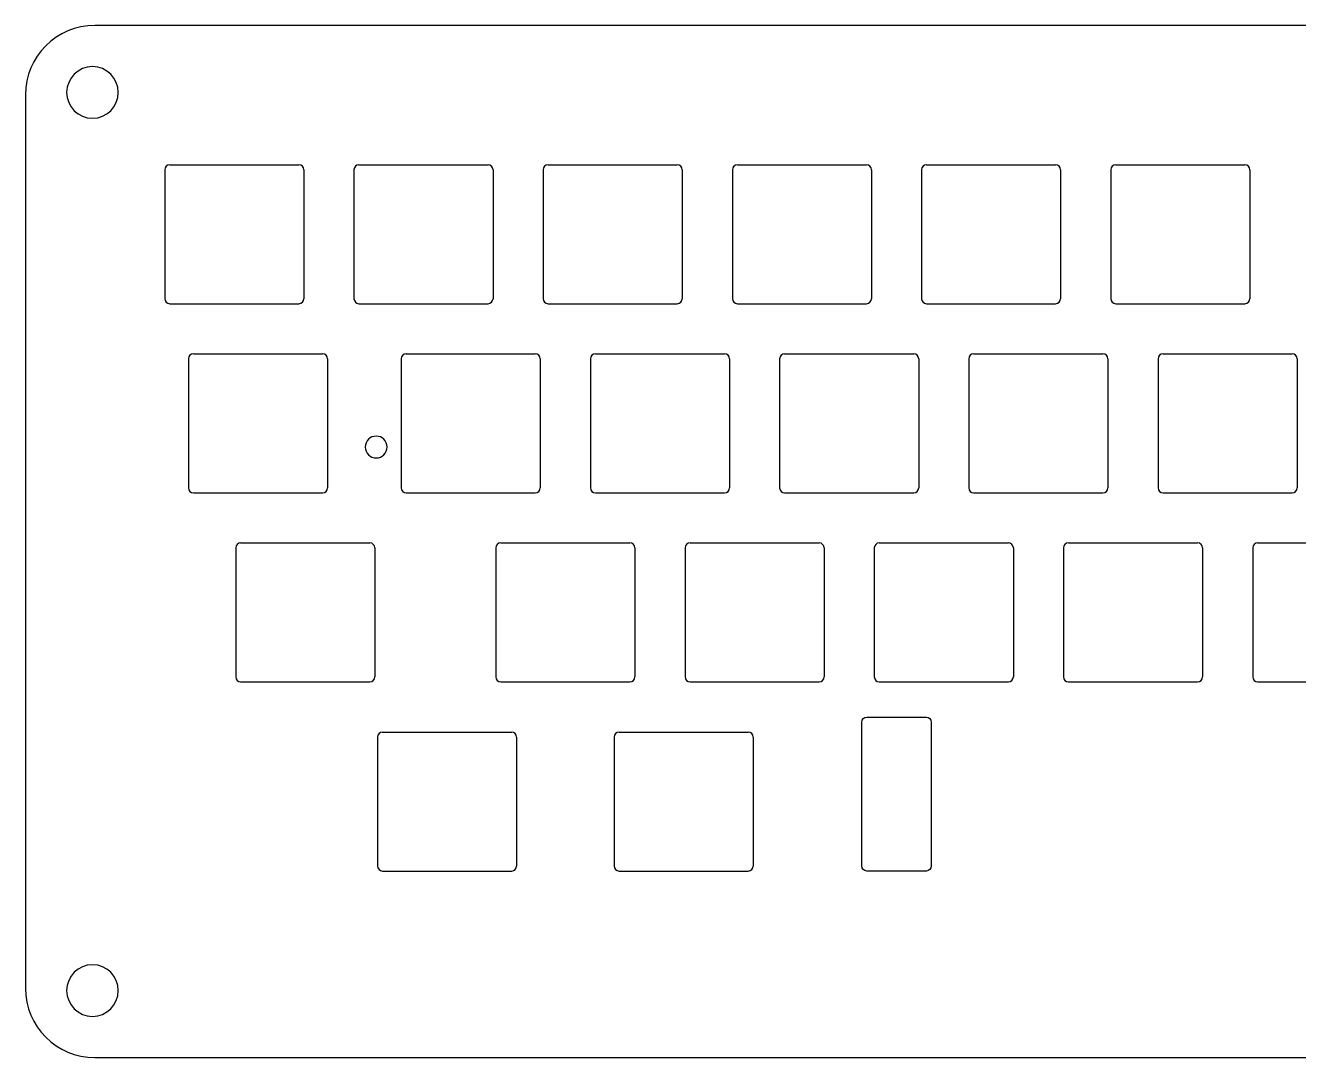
# Model space of a CAD drawing. Header units: millimetres. Extents: x 12 to 283, y -156 to -52.
# Drawn here: x 12.2 to 140.4, y -155.6 to -51.6 of the extents above; entities that cross this region are included whole.
import ezdxf

# ---------------------------------------------------------------- set-up
doc = ezdxf.new("R2010")
doc.units = ezdxf.units.MM
doc.header["$MEASUREMENT"] = 0
doc.layers.add('Layer 1', color=7, linetype='Continuous')

# ---------------------------------------------------------------- blocks, each defined once
blk = doc.blocks.new('block 2')
at = {"layer": 'Layer 1', "color": 7, "lineweight": 25, "true_color": 0xffffff}
blk.add_lwpolyline([(26.75, -65.63), (39.75, -65.63)], dxfattribs=at)
blk = doc.blocks.new('block 3')
at = {"layer": 'Layer 1', "color": 7, "lineweight": 25, "true_color": 0xffffff}
blk.add_lwpolyline([(26.75, -79.63), (39.75, -79.63)], dxfattribs=at)
blk = doc.blocks.new('block 4')
at = {"layer": 'Layer 1', "color": 7, "lineweight": 25, "true_color": 0xffffff}
blk.add_lwpolyline([(26.25, -66.13), (26.25, -79.13)], dxfattribs=at)
blk = doc.blocks.new('block 5')
at = {"layer": 'Layer 1', "color": 7, "lineweight": 25, "true_color": 0xffffff}
blk.add_lwpolyline([(40.25, -66.13), (40.25, -79.13)], dxfattribs=at)
blk = doc.blocks.new('block 6')
at = {"layer": 'Layer 1', "color": 7, "lineweight": 25, "true_color": 0xffffff}
blk.add_open_spline([(26.75, -65.63), (26.47, -65.63), (26.25, -65.85), (26.25, -66.13)], degree=3, dxfattribs=at)
blk = doc.blocks.new('block 7')
at = {"layer": 'Layer 1', "color": 7, "lineweight": 25, "true_color": 0xffffff}
blk.add_open_spline([(40.25, -66.13), (40.25, -65.85), (40.03, -65.63), (39.75, -65.63)], degree=3, dxfattribs=at)
blk = doc.blocks.new('block 8')
at = {"layer": 'Layer 1', "color": 7, "lineweight": 25, "true_color": 0xffffff}
blk.add_open_spline([(26.25, -79.13), (26.25, -79.4), (26.47, -79.63), (26.75, -79.63)], degree=3, dxfattribs=at)
blk = doc.blocks.new('block 9')
at = {"layer": 'Layer 1', "color": 7, "lineweight": 25, "true_color": 0xffffff}
blk.add_open_spline([(39.75, -79.63), (40.03, -79.63), (40.25, -79.4), (40.25, -79.13)], degree=3, dxfattribs=at)
blk = doc.blocks.new('block 10')
at = {"layer": 'Layer 1', "color": 7, "lineweight": 25, "true_color": 0xffffff}
blk.add_lwpolyline([(45.8, -65.63), (58.8, -65.63)], dxfattribs=at)
blk = doc.blocks.new('block 11')
at = {"layer": 'Layer 1', "color": 7, "lineweight": 25, "true_color": 0xffffff}
blk.add_lwpolyline([(45.8, -79.63), (58.8, -79.63)], dxfattribs=at)
blk = doc.blocks.new('block 12')
at = {"layer": 'Layer 1', "color": 7, "lineweight": 25, "true_color": 0xffffff}
blk.add_lwpolyline([(45.3, -66.13), (45.3, -79.13)], dxfattribs=at)
blk = doc.blocks.new('block 13')
at = {"layer": 'Layer 1', "color": 7, "lineweight": 25, "true_color": 0xffffff}
blk.add_lwpolyline([(59.3, -66.13), (59.3, -79.13)], dxfattribs=at)
blk = doc.blocks.new('block 14')
at = {"layer": 'Layer 1', "color": 7, "lineweight": 25, "true_color": 0xffffff}
blk.add_open_spline([(45.8, -65.63), (45.52, -65.63), (45.3, -65.85), (45.3, -66.13)], degree=3, dxfattribs=at)
blk = doc.blocks.new('block 15')
at = {"layer": 'Layer 1', "color": 7, "lineweight": 25, "true_color": 0xffffff}
blk.add_open_spline([(59.3, -66.13), (59.3, -65.85), (59.08, -65.63), (58.8, -65.63)], degree=3, dxfattribs=at)
blk = doc.blocks.new('block 16')
at = {"layer": 'Layer 1', "color": 7, "lineweight": 25, "true_color": 0xffffff}
blk.add_open_spline([(45.3, -79.13), (45.3, -79.4), (45.52, -79.63), (45.8, -79.63)], degree=3, dxfattribs=at)
blk = doc.blocks.new('block 17')
at = {"layer": 'Layer 1', "color": 7, "lineweight": 25, "true_color": 0xffffff}
blk.add_open_spline([(58.8, -79.63), (59.08, -79.63), (59.3, -79.4), (59.3, -79.13)], degree=3, dxfattribs=at)
blk = doc.blocks.new('block 18')
at = {"layer": 'Layer 1', "color": 7, "lineweight": 25, "true_color": 0xffffff}
blk.add_lwpolyline([(64.85, -65.63), (77.85, -65.63)], dxfattribs=at)
blk = doc.blocks.new('block 19')
at = {"layer": 'Layer 1', "color": 7, "lineweight": 25, "true_color": 0xffffff}
blk.add_lwpolyline([(64.85, -79.63), (77.85, -79.63)], dxfattribs=at)
blk = doc.blocks.new('block 20')
at = {"layer": 'Layer 1', "color": 7, "lineweight": 25, "true_color": 0xffffff}
blk.add_lwpolyline([(64.35, -66.13), (64.35, -79.13)], dxfattribs=at)
blk = doc.blocks.new('block 21')
at = {"layer": 'Layer 1', "color": 7, "lineweight": 25, "true_color": 0xffffff}
blk.add_lwpolyline([(78.35, -66.13), (78.35, -79.13)], dxfattribs=at)
blk = doc.blocks.new('block 22')
at = {"layer": 'Layer 1', "color": 7, "lineweight": 25, "true_color": 0xffffff}
blk.add_open_spline([(64.85, -65.63), (64.57, -65.63), (64.35, -65.85), (64.35, -66.13)], degree=3, dxfattribs=at)
blk = doc.blocks.new('block 23')
at = {"layer": 'Layer 1', "color": 7, "lineweight": 25, "true_color": 0xffffff}
blk.add_open_spline([(78.35, -66.13), (78.35, -65.85), (78.13, -65.63), (77.85, -65.63)], degree=3, dxfattribs=at)
blk = doc.blocks.new('block 24')
at = {"layer": 'Layer 1', "color": 7, "lineweight": 25, "true_color": 0xffffff}
blk.add_open_spline([(64.35, -79.13), (64.35, -79.4), (64.57, -79.63), (64.85, -79.63)], degree=3, dxfattribs=at)
blk = doc.blocks.new('block 25')
at = {"layer": 'Layer 1', "color": 7, "lineweight": 25, "true_color": 0xffffff}
blk.add_open_spline([(77.85, -79.63), (78.13, -79.63), (78.35, -79.4), (78.35, -79.13)], degree=3, dxfattribs=at)
blk = doc.blocks.new('block 26')
at = {"layer": 'Layer 1', "color": 7, "lineweight": 25, "true_color": 0xffffff}
blk.add_lwpolyline([(83.9, -65.63), (96.9, -65.63)], dxfattribs=at)
blk = doc.blocks.new('block 27')
at = {"layer": 'Layer 1', "color": 7, "lineweight": 25, "true_color": 0xffffff}
blk.add_lwpolyline([(83.9, -79.63), (96.9, -79.63)], dxfattribs=at)
blk = doc.blocks.new('block 28')
at = {"layer": 'Layer 1', "color": 7, "lineweight": 25, "true_color": 0xffffff}
blk.add_lwpolyline([(83.4, -66.13), (83.4, -79.13)], dxfattribs=at)
blk = doc.blocks.new('block 29')
at = {"layer": 'Layer 1', "color": 7, "lineweight": 25, "true_color": 0xffffff}
blk.add_lwpolyline([(97.4, -66.13), (97.4, -79.13)], dxfattribs=at)
blk = doc.blocks.new('block 30')
at = {"layer": 'Layer 1', "color": 7, "lineweight": 25, "true_color": 0xffffff}
blk.add_open_spline([(83.9, -65.63), (83.62, -65.63), (83.4, -65.85), (83.4, -66.13)], degree=3, dxfattribs=at)
blk = doc.blocks.new('block 31')
at = {"layer": 'Layer 1', "color": 7, "lineweight": 25, "true_color": 0xffffff}
blk.add_open_spline([(97.4, -66.13), (97.4, -65.85), (97.18, -65.63), (96.9, -65.63)], degree=3, dxfattribs=at)
blk = doc.blocks.new('block 32')
at = {"layer": 'Layer 1', "color": 7, "lineweight": 25, "true_color": 0xffffff}
blk.add_open_spline([(83.4, -79.13), (83.4, -79.4), (83.62, -79.63), (83.9, -79.63)], degree=3, dxfattribs=at)
blk = doc.blocks.new('block 33')
at = {"layer": 'Layer 1', "color": 7, "lineweight": 25, "true_color": 0xffffff}
blk.add_open_spline([(96.9, -79.63), (97.18, -79.63), (97.4, -79.4), (97.4, -79.13)], degree=3, dxfattribs=at)
blk = doc.blocks.new('block 34')
at = {"layer": 'Layer 1', "color": 7, "lineweight": 25, "true_color": 0xffffff}
blk.add_lwpolyline([(102.95, -65.63), (115.95, -65.63)], dxfattribs=at)
blk = doc.blocks.new('block 35')
at = {"layer": 'Layer 1', "color": 7, "lineweight": 25, "true_color": 0xffffff}
blk.add_lwpolyline([(102.95, -79.63), (115.95, -79.63)], dxfattribs=at)
blk = doc.blocks.new('block 36')
at = {"layer": 'Layer 1', "color": 7, "lineweight": 25, "true_color": 0xffffff}
blk.add_lwpolyline([(102.45, -66.13), (102.45, -79.13)], dxfattribs=at)
blk = doc.blocks.new('block 37')
at = {"layer": 'Layer 1', "color": 7, "lineweight": 25, "true_color": 0xffffff}
blk.add_lwpolyline([(116.45, -66.13), (116.45, -79.13)], dxfattribs=at)
blk = doc.blocks.new('block 38')
at = {"layer": 'Layer 1', "color": 7, "lineweight": 25, "true_color": 0xffffff}
blk.add_open_spline([(102.95, -65.63), (102.67, -65.63), (102.45, -65.85), (102.45, -66.13)], degree=3, dxfattribs=at)
blk = doc.blocks.new('block 39')
at = {"layer": 'Layer 1', "color": 7, "lineweight": 25, "true_color": 0xffffff}
blk.add_open_spline([(116.45, -66.13), (116.45, -65.85), (116.23, -65.63), (115.95, -65.63)], degree=3, dxfattribs=at)
blk = doc.blocks.new('block 40')
at = {"layer": 'Layer 1', "color": 7, "lineweight": 25, "true_color": 0xffffff}
blk.add_open_spline([(102.45, -79.13), (102.45, -79.4), (102.67, -79.63), (102.95, -79.63)], degree=3, dxfattribs=at)
blk = doc.blocks.new('block 41')
at = {"layer": 'Layer 1', "color": 7, "lineweight": 25, "true_color": 0xffffff}
blk.add_open_spline([(115.95, -79.63), (116.23, -79.63), (116.45, -79.4), (116.45, -79.13)], degree=3, dxfattribs=at)
blk = doc.blocks.new('block 42')
at = {"layer": 'Layer 1', "color": 7, "lineweight": 25, "true_color": 0xffffff}
blk.add_lwpolyline([(122, -65.63), (135, -65.63)], dxfattribs=at)
blk = doc.blocks.new('block 43')
at = {"layer": 'Layer 1', "color": 7, "lineweight": 25, "true_color": 0xffffff}
blk.add_lwpolyline([(122, -79.63), (135, -79.63)], dxfattribs=at)
blk = doc.blocks.new('block 44')
at = {"layer": 'Layer 1', "color": 7, "lineweight": 25, "true_color": 0xffffff}
blk.add_lwpolyline([(121.5, -66.13), (121.5, -79.13)], dxfattribs=at)
blk = doc.blocks.new('block 45')
at = {"layer": 'Layer 1', "color": 7, "lineweight": 25, "true_color": 0xffffff}
blk.add_lwpolyline([(135.5, -66.13), (135.5, -79.13)], dxfattribs=at)
blk = doc.blocks.new('block 46')
at = {"layer": 'Layer 1', "color": 7, "lineweight": 25, "true_color": 0xffffff}
blk.add_open_spline([(122, -65.63), (121.72, -65.63), (121.5, -65.85), (121.5, -66.13)], degree=3, dxfattribs=at)
blk = doc.blocks.new('block 47')
at = {"layer": 'Layer 1', "color": 7, "lineweight": 25, "true_color": 0xffffff}
blk.add_open_spline([(135.5, -66.13), (135.5, -65.85), (135.28, -65.63), (135, -65.63)], degree=3, dxfattribs=at)
blk = doc.blocks.new('block 48')
at = {"layer": 'Layer 1', "color": 7, "lineweight": 25, "true_color": 0xffffff}
blk.add_open_spline([(121.5, -79.13), (121.5, -79.4), (121.72, -79.63), (122, -79.63)], degree=3, dxfattribs=at)
blk = doc.blocks.new('block 49')
at = {"layer": 'Layer 1', "color": 7, "lineweight": 25, "true_color": 0xffffff}
blk.add_open_spline([(135, -79.63), (135.28, -79.63), (135.5, -79.4), (135.5, -79.13)], degree=3, dxfattribs=at)
blk = doc.blocks.new('block 105')
at = {"layer": 'Layer 1', "color": 7, "lineweight": 25, "true_color": 0xffffff}
blk.add_lwpolyline([(29.13, -84.68), (42.13, -84.68)], dxfattribs=at)
blk = doc.blocks.new('block 106')
at = {"layer": 'Layer 1', "color": 7, "lineweight": 25, "true_color": 0xffffff}
blk.add_lwpolyline([(29.13, -98.68), (42.13, -98.68)], dxfattribs=at)
blk = doc.blocks.new('block 107')
at = {"layer": 'Layer 1', "color": 7, "lineweight": 25, "true_color": 0xffffff}
blk.add_lwpolyline([(28.63, -85.18), (28.63, -98.18)], dxfattribs=at)
blk = doc.blocks.new('block 108')
at = {"layer": 'Layer 1', "color": 7, "lineweight": 25, "true_color": 0xffffff}
blk.add_lwpolyline([(42.63, -85.18), (42.63, -98.18)], dxfattribs=at)
blk = doc.blocks.new('block 109')
at = {"layer": 'Layer 1', "color": 7, "lineweight": 25, "true_color": 0xffffff}
blk.add_open_spline([(29.13, -84.68), (28.85, -84.68), (28.63, -84.9), (28.63, -85.18)], degree=3, dxfattribs=at)
blk = doc.blocks.new('block 110')
at = {"layer": 'Layer 1', "color": 7, "lineweight": 25, "true_color": 0xffffff}
blk.add_open_spline([(42.63, -85.18), (42.63, -84.9), (42.41, -84.68), (42.13, -84.68)], degree=3, dxfattribs=at)
blk = doc.blocks.new('block 111')
at = {"layer": 'Layer 1', "color": 7, "lineweight": 25, "true_color": 0xffffff}
blk.add_open_spline([(28.63, -98.18), (28.63, -98.45), (28.85, -98.68), (29.13, -98.68)], degree=3, dxfattribs=at)
blk = doc.blocks.new('block 112')
at = {"layer": 'Layer 1', "color": 7, "lineweight": 25, "true_color": 0xffffff}
blk.add_open_spline([(42.13, -98.68), (42.41, -98.68), (42.63, -98.45), (42.63, -98.18)], degree=3, dxfattribs=at)
blk = doc.blocks.new('block 113')
at = {"layer": 'Layer 1', "color": 7, "lineweight": 25, "true_color": 0xffffff}
blk.add_lwpolyline([(50.56, -84.68), (63.56, -84.68)], dxfattribs=at)
blk = doc.blocks.new('block 114')
at = {"layer": 'Layer 1', "color": 7, "lineweight": 25, "true_color": 0xffffff}
blk.add_lwpolyline([(50.56, -98.68), (63.56, -98.68)], dxfattribs=at)
blk = doc.blocks.new('block 115')
at = {"layer": 'Layer 1', "color": 7, "lineweight": 25, "true_color": 0xffffff}
blk.add_lwpolyline([(50.06, -85.18), (50.06, -98.18)], dxfattribs=at)
blk = doc.blocks.new('block 116')
at = {"layer": 'Layer 1', "color": 7, "lineweight": 25, "true_color": 0xffffff}
blk.add_lwpolyline([(64.06, -85.18), (64.06, -98.18)], dxfattribs=at)
blk = doc.blocks.new('block 117')
at = {"layer": 'Layer 1', "color": 7, "lineweight": 25, "true_color": 0xffffff}
blk.add_open_spline([(50.56, -84.68), (50.29, -84.68), (50.06, -84.9), (50.06, -85.18)], degree=3, dxfattribs=at)
blk = doc.blocks.new('block 118')
at = {"layer": 'Layer 1', "color": 7, "lineweight": 25, "true_color": 0xffffff}
blk.add_open_spline([(64.06, -85.18), (64.06, -84.9), (63.84, -84.68), (63.56, -84.68)], degree=3, dxfattribs=at)
blk = doc.blocks.new('block 119')
at = {"layer": 'Layer 1', "color": 7, "lineweight": 25, "true_color": 0xffffff}
blk.add_open_spline([(50.06, -98.18), (50.06, -98.45), (50.29, -98.68), (50.56, -98.68)], degree=3, dxfattribs=at)
blk = doc.blocks.new('block 120')
at = {"layer": 'Layer 1', "color": 7, "lineweight": 25, "true_color": 0xffffff}
blk.add_open_spline([(63.56, -98.68), (63.84, -98.68), (64.06, -98.45), (64.06, -98.18)], degree=3, dxfattribs=at)
blk = doc.blocks.new('block 121')
at = {"layer": 'Layer 1', "color": 7, "lineweight": 25, "true_color": 0xffffff}
blk.add_lwpolyline([(69.61, -84.68), (82.61, -84.68)], dxfattribs=at)
blk = doc.blocks.new('block 122')
at = {"layer": 'Layer 1', "color": 7, "lineweight": 25, "true_color": 0xffffff}
blk.add_lwpolyline([(69.61, -98.68), (82.61, -98.68)], dxfattribs=at)
blk = doc.blocks.new('block 123')
at = {"layer": 'Layer 1', "color": 7, "lineweight": 25, "true_color": 0xffffff}
blk.add_lwpolyline([(69.11, -85.18), (69.11, -98.18)], dxfattribs=at)
blk = doc.blocks.new('block 124')
at = {"layer": 'Layer 1', "color": 7, "lineweight": 25, "true_color": 0xffffff}
blk.add_lwpolyline([(83.11, -85.18), (83.11, -98.18)], dxfattribs=at)
blk = doc.blocks.new('block 125')
at = {"layer": 'Layer 1', "color": 7, "lineweight": 25, "true_color": 0xffffff}
blk.add_open_spline([(69.61, -84.68), (69.34, -84.68), (69.11, -84.9), (69.11, -85.18)], degree=3, dxfattribs=at)
blk = doc.blocks.new('block 126')
at = {"layer": 'Layer 1', "color": 7, "lineweight": 25, "true_color": 0xffffff}
blk.add_open_spline([(83.11, -85.18), (83.11, -84.9), (82.89, -84.68), (82.61, -84.68)], degree=3, dxfattribs=at)
blk = doc.blocks.new('block 127')
at = {"layer": 'Layer 1', "color": 7, "lineweight": 25, "true_color": 0xffffff}
blk.add_open_spline([(69.11, -98.18), (69.11, -98.45), (69.34, -98.68), (69.61, -98.68)], degree=3, dxfattribs=at)
blk = doc.blocks.new('block 128')
at = {"layer": 'Layer 1', "color": 7, "lineweight": 25, "true_color": 0xffffff}
blk.add_open_spline([(82.61, -98.68), (82.89, -98.68), (83.11, -98.45), (83.11, -98.18)], degree=3, dxfattribs=at)
blk = doc.blocks.new('block 129')
at = {"layer": 'Layer 1', "color": 7, "lineweight": 25, "true_color": 0xffffff}
blk.add_lwpolyline([(88.66, -84.68), (101.66, -84.68)], dxfattribs=at)
blk = doc.blocks.new('block 130')
at = {"layer": 'Layer 1', "color": 7, "lineweight": 25, "true_color": 0xffffff}
blk.add_lwpolyline([(88.66, -98.68), (101.66, -98.68)], dxfattribs=at)
blk = doc.blocks.new('block 131')
at = {"layer": 'Layer 1', "color": 7, "lineweight": 25, "true_color": 0xffffff}
blk.add_lwpolyline([(88.16, -85.18), (88.16, -98.18)], dxfattribs=at)
blk = doc.blocks.new('block 132')
at = {"layer": 'Layer 1', "color": 7, "lineweight": 25, "true_color": 0xffffff}
blk.add_lwpolyline([(102.16, -85.18), (102.16, -98.18)], dxfattribs=at)
blk = doc.blocks.new('block 133')
at = {"layer": 'Layer 1', "color": 7, "lineweight": 25, "true_color": 0xffffff}
blk.add_open_spline([(88.66, -84.68), (88.39, -84.68), (88.16, -84.9), (88.16, -85.18)], degree=3, dxfattribs=at)
blk = doc.blocks.new('block 134')
at = {"layer": 'Layer 1', "color": 7, "lineweight": 25, "true_color": 0xffffff}
blk.add_open_spline([(102.16, -85.18), (102.16, -84.9), (101.94, -84.68), (101.66, -84.68)], degree=3, dxfattribs=at)
blk = doc.blocks.new('block 135')
at = {"layer": 'Layer 1', "color": 7, "lineweight": 25, "true_color": 0xffffff}
blk.add_open_spline([(88.16, -98.18), (88.16, -98.45), (88.39, -98.68), (88.66, -98.68)], degree=3, dxfattribs=at)
blk = doc.blocks.new('block 136')
at = {"layer": 'Layer 1', "color": 7, "lineweight": 25, "true_color": 0xffffff}
blk.add_open_spline([(101.66, -98.68), (101.94, -98.68), (102.16, -98.45), (102.16, -98.18)], degree=3, dxfattribs=at)
blk = doc.blocks.new('block 137')
at = {"layer": 'Layer 1', "color": 7, "lineweight": 25, "true_color": 0xffffff}
blk.add_lwpolyline([(107.71, -84.68), (120.71, -84.68)], dxfattribs=at)
blk = doc.blocks.new('block 138')
at = {"layer": 'Layer 1', "color": 7, "lineweight": 25, "true_color": 0xffffff}
blk.add_lwpolyline([(107.71, -98.68), (120.71, -98.68)], dxfattribs=at)
blk = doc.blocks.new('block 139')
at = {"layer": 'Layer 1', "color": 7, "lineweight": 25, "true_color": 0xffffff}
blk.add_lwpolyline([(107.21, -85.18), (107.21, -98.18)], dxfattribs=at)
blk = doc.blocks.new('block 140')
at = {"layer": 'Layer 1', "color": 7, "lineweight": 25, "true_color": 0xffffff}
blk.add_lwpolyline([(121.21, -85.18), (121.21, -98.18)], dxfattribs=at)
blk = doc.blocks.new('block 141')
at = {"layer": 'Layer 1', "color": 7, "lineweight": 25, "true_color": 0xffffff}
blk.add_open_spline([(107.71, -84.68), (107.44, -84.68), (107.21, -84.9), (107.21, -85.18)], degree=3, dxfattribs=at)
blk = doc.blocks.new('block 142')
at = {"layer": 'Layer 1', "color": 7, "lineweight": 25, "true_color": 0xffffff}
blk.add_open_spline([(121.21, -85.18), (121.21, -84.9), (120.99, -84.68), (120.71, -84.68)], degree=3, dxfattribs=at)
blk = doc.blocks.new('block 143')
at = {"layer": 'Layer 1', "color": 7, "lineweight": 25, "true_color": 0xffffff}
blk.add_open_spline([(107.21, -98.18), (107.21, -98.45), (107.44, -98.68), (107.71, -98.68)], degree=3, dxfattribs=at)
blk = doc.blocks.new('block 144')
at = {"layer": 'Layer 1', "color": 7, "lineweight": 25, "true_color": 0xffffff}
blk.add_open_spline([(120.71, -98.68), (120.99, -98.68), (121.21, -98.45), (121.21, -98.18)], degree=3, dxfattribs=at)
blk = doc.blocks.new('block 145')
at = {"layer": 'Layer 1', "color": 7, "lineweight": 25, "true_color": 0xffffff}
blk.add_lwpolyline([(126.76, -84.68), (139.76, -84.68)], dxfattribs=at)
blk = doc.blocks.new('block 146')
at = {"layer": 'Layer 1', "color": 7, "lineweight": 25, "true_color": 0xffffff}
blk.add_lwpolyline([(126.76, -98.68), (139.76, -98.68)], dxfattribs=at)
blk = doc.blocks.new('block 147')
at = {"layer": 'Layer 1', "color": 7, "lineweight": 25, "true_color": 0xffffff}
blk.add_lwpolyline([(126.26, -85.18), (126.26, -98.18)], dxfattribs=at)
blk = doc.blocks.new('block 148')
at = {"layer": 'Layer 1', "color": 7, "lineweight": 25, "true_color": 0xffffff}
blk.add_lwpolyline([(140.26, -85.18), (140.26, -98.18)], dxfattribs=at)
blk = doc.blocks.new('block 149')
at = {"layer": 'Layer 1', "color": 7, "lineweight": 25, "true_color": 0xffffff}
blk.add_open_spline([(126.76, -84.68), (126.49, -84.68), (126.26, -84.9), (126.26, -85.18)], degree=3, dxfattribs=at)
blk = doc.blocks.new('block 150')
at = {"layer": 'Layer 1', "color": 7, "lineweight": 25, "true_color": 0xffffff}
blk.add_open_spline([(140.26, -85.18), (140.26, -84.9), (140.04, -84.68), (139.76, -84.68)], degree=3, dxfattribs=at)
blk = doc.blocks.new('block 151')
at = {"layer": 'Layer 1', "color": 7, "lineweight": 25, "true_color": 0xffffff}
blk.add_open_spline([(126.26, -98.18), (126.26, -98.45), (126.49, -98.68), (126.76, -98.68)], degree=3, dxfattribs=at)
blk = doc.blocks.new('block 152')
at = {"layer": 'Layer 1', "color": 7, "lineweight": 25, "true_color": 0xffffff}
blk.add_open_spline([(139.76, -98.68), (140.04, -98.68), (140.26, -98.45), (140.26, -98.18)], degree=3, dxfattribs=at)
blk = doc.blocks.new('block 193')
at = {"layer": 'Layer 1', "color": 7, "lineweight": 25, "true_color": 0xffffff}
blk.add_lwpolyline([(33.89, -103.73), (46.89, -103.73)], dxfattribs=at)
blk = doc.blocks.new('block 194')
at = {"layer": 'Layer 1', "color": 7, "lineweight": 25, "true_color": 0xffffff}
blk.add_lwpolyline([(33.89, -117.73), (46.89, -117.73)], dxfattribs=at)
blk = doc.blocks.new('block 195')
at = {"layer": 'Layer 1', "color": 7, "lineweight": 25, "true_color": 0xffffff}
blk.add_lwpolyline([(33.39, -104.23), (33.39, -117.23)], dxfattribs=at)
blk = doc.blocks.new('block 196')
at = {"layer": 'Layer 1', "color": 7, "lineweight": 25, "true_color": 0xffffff}
blk.add_lwpolyline([(47.39, -104.23), (47.39, -117.23)], dxfattribs=at)
blk = doc.blocks.new('block 197')
at = {"layer": 'Layer 1', "color": 7, "lineweight": 25, "true_color": 0xffffff}
blk.add_open_spline([(33.89, -103.73), (33.62, -103.73), (33.39, -103.95), (33.39, -104.23)], degree=3, dxfattribs=at)
blk = doc.blocks.new('block 198')
at = {"layer": 'Layer 1', "color": 7, "lineweight": 25, "true_color": 0xffffff}
blk.add_open_spline([(47.39, -104.23), (47.39, -103.95), (47.17, -103.73), (46.89, -103.73)], degree=3, dxfattribs=at)
blk = doc.blocks.new('block 199')
at = {"layer": 'Layer 1', "color": 7, "lineweight": 25, "true_color": 0xffffff}
blk.add_open_spline([(33.39, -117.23), (33.39, -117.5), (33.62, -117.73), (33.89, -117.73)], degree=3, dxfattribs=at)
blk = doc.blocks.new('block 200')
at = {"layer": 'Layer 1', "color": 7, "lineweight": 25, "true_color": 0xffffff}
blk.add_open_spline([(46.89, -117.73), (47.17, -117.73), (47.39, -117.5), (47.39, -117.23)], degree=3, dxfattribs=at)
blk = doc.blocks.new('block 201')
at = {"layer": 'Layer 1', "color": 7, "lineweight": 25, "true_color": 0xffffff}
blk.add_lwpolyline([(60.09, -103.73), (73.09, -103.73)], dxfattribs=at)
blk = doc.blocks.new('block 202')
at = {"layer": 'Layer 1', "color": 7, "lineweight": 25, "true_color": 0xffffff}
blk.add_lwpolyline([(60.09, -117.73), (73.09, -117.73)], dxfattribs=at)
blk = doc.blocks.new('block 203')
at = {"layer": 'Layer 1', "color": 7, "lineweight": 25, "true_color": 0xffffff}
blk.add_lwpolyline([(59.59, -104.23), (59.59, -117.23)], dxfattribs=at)
blk = doc.blocks.new('block 204')
at = {"layer": 'Layer 1', "color": 7, "lineweight": 25, "true_color": 0xffffff}
blk.add_lwpolyline([(73.59, -104.23), (73.59, -117.23)], dxfattribs=at)
blk = doc.blocks.new('block 205')
at = {"layer": 'Layer 1', "color": 7, "lineweight": 25, "true_color": 0xffffff}
blk.add_open_spline([(60.09, -103.73), (59.81, -103.73), (59.59, -103.95), (59.59, -104.23)], degree=3, dxfattribs=at)
blk = doc.blocks.new('block 206')
at = {"layer": 'Layer 1', "color": 7, "lineweight": 25, "true_color": 0xffffff}
blk.add_open_spline([(73.59, -104.23), (73.59, -103.95), (73.36, -103.73), (73.09, -103.73)], degree=3, dxfattribs=at)
blk = doc.blocks.new('block 207')
at = {"layer": 'Layer 1', "color": 7, "lineweight": 25, "true_color": 0xffffff}
blk.add_open_spline([(59.59, -117.23), (59.59, -117.5), (59.81, -117.73), (60.09, -117.73)], degree=3, dxfattribs=at)
blk = doc.blocks.new('block 208')
at = {"layer": 'Layer 1', "color": 7, "lineweight": 25, "true_color": 0xffffff}
blk.add_open_spline([(73.09, -117.73), (73.36, -117.73), (73.59, -117.5), (73.59, -117.23)], degree=3, dxfattribs=at)
blk = doc.blocks.new('block 209')
at = {"layer": 'Layer 1', "color": 7, "lineweight": 25, "true_color": 0xffffff}
blk.add_lwpolyline([(79.14, -103.73), (92.14, -103.73)], dxfattribs=at)
blk = doc.blocks.new('block 210')
at = {"layer": 'Layer 1', "color": 7, "lineweight": 25, "true_color": 0xffffff}
blk.add_lwpolyline([(79.14, -117.73), (92.14, -117.73)], dxfattribs=at)
blk = doc.blocks.new('block 211')
at = {"layer": 'Layer 1', "color": 7, "lineweight": 25, "true_color": 0xffffff}
blk.add_lwpolyline([(78.64, -104.23), (78.64, -117.23)], dxfattribs=at)
blk = doc.blocks.new('block 212')
at = {"layer": 'Layer 1', "color": 7, "lineweight": 25, "true_color": 0xffffff}
blk.add_lwpolyline([(92.64, -104.23), (92.64, -117.23)], dxfattribs=at)
blk = doc.blocks.new('block 213')
at = {"layer": 'Layer 1', "color": 7, "lineweight": 25, "true_color": 0xffffff}
blk.add_open_spline([(79.14, -103.73), (78.86, -103.73), (78.64, -103.95), (78.64, -104.23)], degree=3, dxfattribs=at)
blk = doc.blocks.new('block 214')
at = {"layer": 'Layer 1', "color": 7, "lineweight": 25, "true_color": 0xffffff}
blk.add_open_spline([(92.64, -104.23), (92.64, -103.95), (92.41, -103.73), (92.14, -103.73)], degree=3, dxfattribs=at)
blk = doc.blocks.new('block 215')
at = {"layer": 'Layer 1', "color": 7, "lineweight": 25, "true_color": 0xffffff}
blk.add_open_spline([(78.64, -117.23), (78.64, -117.5), (78.86, -117.73), (79.14, -117.73)], degree=3, dxfattribs=at)
blk = doc.blocks.new('block 216')
at = {"layer": 'Layer 1', "color": 7, "lineweight": 25, "true_color": 0xffffff}
blk.add_open_spline([(92.14, -117.73), (92.41, -117.73), (92.64, -117.5), (92.64, -117.23)], degree=3, dxfattribs=at)
blk = doc.blocks.new('block 217')
at = {"layer": 'Layer 1', "color": 7, "lineweight": 25, "true_color": 0xffffff}
blk.add_lwpolyline([(98.19, -103.73), (111.19, -103.73)], dxfattribs=at)
blk = doc.blocks.new('block 218')
at = {"layer": 'Layer 1', "color": 7, "lineweight": 25, "true_color": 0xffffff}
blk.add_lwpolyline([(98.19, -117.73), (111.19, -117.73)], dxfattribs=at)
blk = doc.blocks.new('block 219')
at = {"layer": 'Layer 1', "color": 7, "lineweight": 25, "true_color": 0xffffff}
blk.add_lwpolyline([(97.69, -104.23), (97.69, -117.23)], dxfattribs=at)
blk = doc.blocks.new('block 220')
at = {"layer": 'Layer 1', "color": 7, "lineweight": 25, "true_color": 0xffffff}
blk.add_lwpolyline([(111.69, -104.23), (111.69, -117.23)], dxfattribs=at)
blk = doc.blocks.new('block 221')
at = {"layer": 'Layer 1', "color": 7, "lineweight": 25, "true_color": 0xffffff}
blk.add_open_spline([(98.19, -103.73), (97.91, -103.73), (97.69, -103.95), (97.69, -104.23)], degree=3, dxfattribs=at)
blk = doc.blocks.new('block 222')
at = {"layer": 'Layer 1', "color": 7, "lineweight": 25, "true_color": 0xffffff}
blk.add_open_spline([(111.69, -104.23), (111.69, -103.95), (111.46, -103.73), (111.19, -103.73)], degree=3, dxfattribs=at)
blk = doc.blocks.new('block 223')
at = {"layer": 'Layer 1', "color": 7, "lineweight": 25, "true_color": 0xffffff}
blk.add_open_spline([(97.69, -117.23), (97.69, -117.5), (97.91, -117.73), (98.19, -117.73)], degree=3, dxfattribs=at)
blk = doc.blocks.new('block 224')
at = {"layer": 'Layer 1', "color": 7, "lineweight": 25, "true_color": 0xffffff}
blk.add_open_spline([(111.19, -117.73), (111.46, -117.73), (111.69, -117.5), (111.69, -117.23)], degree=3, dxfattribs=at)
blk = doc.blocks.new('block 225')
at = {"layer": 'Layer 1', "color": 7, "lineweight": 25, "true_color": 0xffffff}
blk.add_lwpolyline([(117.24, -103.73), (130.24, -103.73)], dxfattribs=at)
blk = doc.blocks.new('block 226')
at = {"layer": 'Layer 1', "color": 7, "lineweight": 25, "true_color": 0xffffff}
blk.add_lwpolyline([(117.24, -117.73), (130.24, -117.73)], dxfattribs=at)
blk = doc.blocks.new('block 227')
at = {"layer": 'Layer 1', "color": 7, "lineweight": 25, "true_color": 0xffffff}
blk.add_lwpolyline([(116.74, -104.23), (116.74, -117.23)], dxfattribs=at)
blk = doc.blocks.new('block 228')
at = {"layer": 'Layer 1', "color": 7, "lineweight": 25, "true_color": 0xffffff}
blk.add_lwpolyline([(130.74, -104.23), (130.74, -117.23)], dxfattribs=at)
blk = doc.blocks.new('block 229')
at = {"layer": 'Layer 1', "color": 7, "lineweight": 25, "true_color": 0xffffff}
blk.add_open_spline([(117.24, -103.73), (116.96, -103.73), (116.74, -103.95), (116.74, -104.23)], degree=3, dxfattribs=at)
blk = doc.blocks.new('block 230')
at = {"layer": 'Layer 1', "color": 7, "lineweight": 25, "true_color": 0xffffff}
blk.add_open_spline([(130.74, -104.23), (130.74, -103.95), (130.51, -103.73), (130.24, -103.73)], degree=3, dxfattribs=at)
blk = doc.blocks.new('block 231')
at = {"layer": 'Layer 1', "color": 7, "lineweight": 25, "true_color": 0xffffff}
blk.add_open_spline([(116.74, -117.23), (116.74, -117.5), (116.96, -117.73), (117.24, -117.73)], degree=3, dxfattribs=at)
blk = doc.blocks.new('block 232')
at = {"layer": 'Layer 1', "color": 7, "lineweight": 25, "true_color": 0xffffff}
blk.add_open_spline([(130.24, -117.73), (130.51, -117.73), (130.74, -117.5), (130.74, -117.23)], degree=3, dxfattribs=at)
blk = doc.blocks.new('block 233')
at = {"layer": 'Layer 1', "color": 7, "lineweight": 25, "true_color": 0xffffff}
blk.add_lwpolyline([(136.29, -103.73), (149.29, -103.73)], dxfattribs=at)
blk = doc.blocks.new('block 234')
at = {"layer": 'Layer 1', "color": 7, "lineweight": 25, "true_color": 0xffffff}
blk.add_lwpolyline([(136.29, -117.73), (149.29, -117.73)], dxfattribs=at)
blk = doc.blocks.new('block 235')
at = {"layer": 'Layer 1', "color": 7, "lineweight": 25, "true_color": 0xffffff}
blk.add_lwpolyline([(135.79, -104.23), (135.79, -117.23)], dxfattribs=at)
blk = doc.blocks.new('block 237')
at = {"layer": 'Layer 1', "color": 7, "lineweight": 25, "true_color": 0xffffff}
blk.add_open_spline([(136.29, -103.73), (136.01, -103.73), (135.79, -103.95), (135.79, -104.23)], degree=3, dxfattribs=at)
blk = doc.blocks.new('block 239')
at = {"layer": 'Layer 1', "color": 7, "lineweight": 25, "true_color": 0xffffff}
blk.add_open_spline([(135.79, -117.23), (135.79, -117.5), (136.01, -117.73), (136.29, -117.73)], degree=3, dxfattribs=at)
blk = doc.blocks.new('block 281')
at = {"layer": 'Layer 1', "color": 7, "lineweight": 25, "true_color": 0xffffff}
blk.add_lwpolyline([(48.18, -122.78), (61.18, -122.78)], dxfattribs=at)
blk = doc.blocks.new('block 282')
at = {"layer": 'Layer 1', "color": 7, "lineweight": 25, "true_color": 0xffffff}
blk.add_lwpolyline([(48.18, -136.78), (61.18, -136.78)], dxfattribs=at)
blk = doc.blocks.new('block 283')
at = {"layer": 'Layer 1', "color": 7, "lineweight": 25, "true_color": 0xffffff}
blk.add_lwpolyline([(47.68, -123.28), (47.68, -136.28)], dxfattribs=at)
blk = doc.blocks.new('block 284')
at = {"layer": 'Layer 1', "color": 7, "lineweight": 25, "true_color": 0xffffff}
blk.add_lwpolyline([(61.68, -123.28), (61.68, -136.28)], dxfattribs=at)
blk = doc.blocks.new('block 285')
at = {"layer": 'Layer 1', "color": 7, "lineweight": 25, "true_color": 0xffffff}
blk.add_open_spline([(48.18, -122.78), (47.9, -122.78), (47.68, -123), (47.68, -123.28)], degree=3, dxfattribs=at)
blk = doc.blocks.new('block 286')
at = {"layer": 'Layer 1', "color": 7, "lineweight": 25, "true_color": 0xffffff}
blk.add_open_spline([(61.68, -123.28), (61.68, -123), (61.46, -122.78), (61.18, -122.78)], degree=3, dxfattribs=at)
blk = doc.blocks.new('block 287')
at = {"layer": 'Layer 1', "color": 7, "lineweight": 25, "true_color": 0xffffff}
blk.add_open_spline([(47.68, -136.28), (47.68, -136.55), (47.9, -136.78), (48.18, -136.78)], degree=3, dxfattribs=at)
blk = doc.blocks.new('block 288')
at = {"layer": 'Layer 1', "color": 7, "lineweight": 25, "true_color": 0xffffff}
blk.add_open_spline([(61.18, -136.78), (61.46, -136.78), (61.68, -136.55), (61.68, -136.28)], degree=3, dxfattribs=at)
blk = doc.blocks.new('block 289')
at = {"layer": 'Layer 1', "color": 7, "lineweight": 25, "true_color": 0xffffff}
blk.add_lwpolyline([(71.99, -122.78), (84.99, -122.78)], dxfattribs=at)
blk = doc.blocks.new('block 290')
at = {"layer": 'Layer 1', "color": 7, "lineweight": 25, "true_color": 0xffffff}
blk.add_lwpolyline([(71.99, -136.78), (84.99, -136.78)], dxfattribs=at)
blk = doc.blocks.new('block 291')
at = {"layer": 'Layer 1', "color": 7, "lineweight": 25, "true_color": 0xffffff}
blk.add_lwpolyline([(71.49, -123.28), (71.49, -136.28)], dxfattribs=at)
blk = doc.blocks.new('block 292')
at = {"layer": 'Layer 1', "color": 7, "lineweight": 25, "true_color": 0xffffff}
blk.add_lwpolyline([(85.49, -123.28), (85.49, -136.28)], dxfattribs=at)
blk = doc.blocks.new('block 293')
at = {"layer": 'Layer 1', "color": 7, "lineweight": 25, "true_color": 0xffffff}
blk.add_open_spline([(71.99, -122.78), (71.72, -122.78), (71.49, -123), (71.49, -123.28)], degree=3, dxfattribs=at)
blk = doc.blocks.new('block 294')
at = {"layer": 'Layer 1', "color": 7, "lineweight": 25, "true_color": 0xffffff}
blk.add_open_spline([(85.49, -123.28), (85.49, -123), (85.27, -122.78), (84.99, -122.78)], degree=3, dxfattribs=at)
blk = doc.blocks.new('block 295')
at = {"layer": 'Layer 1', "color": 7, "lineweight": 25, "true_color": 0xffffff}
blk.add_open_spline([(71.49, -136.28), (71.49, -136.55), (71.72, -136.78), (71.99, -136.78)], degree=3, dxfattribs=at)
blk = doc.blocks.new('block 296')
at = {"layer": 'Layer 1', "color": 7, "lineweight": 25, "true_color": 0xffffff}
blk.add_open_spline([(84.99, -136.78), (85.27, -136.78), (85.49, -136.55), (85.49, -136.28)], degree=3, dxfattribs=at)
blk = doc.blocks.new('block 330')
at = {"layer": 'Layer 1', "color": 7, "lineweight": 25, "true_color": 0xffffff}
blk.add_open_spline([(46.44, -94.07), (46.44, -93.46), (46.93, -92.97), (47.54, -92.97), (48.15, -92.97), (48.64, -93.46), (48.64, -94.07), (48.64, -94.68), (48.15, -95.17), (47.54, -95.17), (46.93, -95.17), (46.44, -94.68), (46.44, -94.07), (46.44, -94.07), (46.44, -94.07), (46.44, -94.07)], degree=3, knots=[0, 0, 0, 0, 1, 1, 1, 2, 2, 2, 3, 3, 3, 4, 4, 4, 5, 5, 5, 5], dxfattribs=at)

msp = doc.modelspace()

# ---------------------------------------------------------------- linework, layer by layer
at = {"layer": 'Layer 1', "color": 7, "lineweight": 25, "true_color": 0xffffff}
for points, knots in [([(19.22, -155.57), (15.36, -155.57), (12.22, -152.43), (12.22, -148.57), (12.22, -148.57), (12.22, -58.6), (12.22, -58.6), (12.22, -54.74), (15.36, -51.6), (19.22, -51.6), (19.22, -51.6), (275.9, -51.6), (275.9, -51.6), (279.77, -51.6), (282.9, -54.74), (282.9, -58.6), (282.9, -58.6), (282.9, -148.57), (282.9, -148.57), (282.9, -152.43), (279.77, -155.57), (275.9, -155.57), (275.9, -155.57), (19.22, -155.57), (19.22, -155.57)], [0, 0, 0, 0, 1, 1, 1, 2, 2, 2, 3, 3, 3, 4, 4, 4, 5, 5, 5, 6, 6, 6, 7, 7, 7, 8, 8, 8, 8]), ([(21.57, -58.35), (21.57, -59.79), (20.41, -60.95), (18.97, -60.95), (17.54, -60.95), (16.37, -59.79), (16.37, -58.35), (16.37, -56.92), (17.54, -55.75), (18.97, -55.75), (20.41, -55.75), (21.57, -56.92), (21.57, -58.35)], [0, 0, 0, 0, 1, 1, 1, 2, 2, 2, 3, 3, 3, 4, 4, 4, 4]), ([(102.93, -121.28), (102.93, -121.28), (96.93, -121.28), (96.93, -121.28), (96.65, -121.28), (96.43, -121.5), (96.43, -121.78), (96.43, -121.78), (96.43, -136.28), (96.43, -136.28), (96.43, -136.55), (96.65, -136.78), (96.93, -136.78), (96.93, -136.78), (102.93, -136.78), (102.93, -136.78), (103.21, -136.78), (103.43, -136.55), (103.43, -136.28), (103.43, -136.28), (103.43, -121.78), (103.43, -121.78), (103.43, -121.5), (103.21, -121.28), (102.93, -121.28)], [0, 0, 0, 0, 1, 1, 1, 2, 2, 2, 3, 3, 3, 4, 4, 4, 5, 5, 5, 6, 6, 6, 7, 7, 7, 8, 8, 8, 8]), ([(21.57, -148.82), (21.57, -150.25), (20.41, -151.42), (18.97, -151.42), (17.54, -151.42), (16.37, -150.25), (16.37, -148.82), (16.37, -147.38), (17.54, -146.22), (18.97, -146.22), (20.41, -146.22), (21.57, -147.38), (21.57, -148.82)], [0, 0, 0, 0, 1, 1, 1, 2, 2, 2, 3, 3, 3, 4, 4, 4, 4])]:
    msp.add_open_spline(points, degree=3, knots=knots, dxfattribs=at)

# ---------------------------------------------------------------- block references
at = {"layer": 'Layer 1'}
for name in ['block 6', 'block 4', 'block 2', 'block 7', 'block 5', 'block 14', 'block 12', 'block 10', 'block 15', 'block 13', 'block 22', 'block 20', 'block 18', 'block 23', 'block 21', 'block 30', 'block 28', 'block 26', 'block 31', 'block 29', 'block 38', 'block 36', 'block 34', 'block 39', 'block 37', 'block 46', 'block 44', 'block 42', 'block 47', 'block 45', 'block 8', 'block 9', 'block 16', 'block 17', 'block 24', 'block 25', 'block 32', 'block 33', 'block 40', 'block 41', 'block 48', 'block 49', 'block 3', 'block 11', 'block 19', 'block 27', 'block 35', 'block 43', 'block 109', 'block 107', 'block 105', 'block 110', 'block 108', 'block 117', 'block 115', 'block 113', 'block 118', 'block 116', 'block 125', 'block 123', 'block 121', 'block 126', 'block 124', 'block 133', 'block 131', 'block 129', 'block 134', 'block 132', 'block 141', 'block 139', 'block 137', 'block 142', 'block 140', 'block 149', 'block 147', 'block 145', 'block 150', 'block 148', 'block 330', 'block 111', 'block 106', 'block 112', 'block 119', 'block 114', 'block 120', 'block 127', 'block 122', 'block 128', 'block 135', 'block 130', 'block 136', 'block 143', 'block 138', 'block 144', 'block 151', 'block 146', 'block 152', 'block 197', 'block 193', 'block 198', 'block 205', 'block 201', 'block 206', 'block 213', 'block 209', 'block 214', 'block 221', 'block 217', 'block 222', 'block 229', 'block 225', 'block 230', 'block 237', 'block 233', 'block 195', 'block 196', 'block 203', 'block 204', 'block 211', 'block 212', 'block 219', 'block 220', 'block 227', 'block 228', 'block 235', 'block 199', 'block 194', 'block 200', 'block 207', 'block 202', 'block 208', 'block 215', 'block 210', 'block 216', 'block 223', 'block 218', 'block 224', 'block 231', 'block 226', 'block 232', 'block 239', 'block 234', 'block 285', 'block 281', 'block 286', 'block 293', 'block 289', 'block 294', 'block 283', 'block 284', 'block 291', 'block 292', 'block 287', 'block 282', 'block 288', 'block 295', 'block 290', 'block 296']:
    msp.add_blockref(name, (0, 0), dxfattribs=at)

doc.saveas('drawing.dxf')
